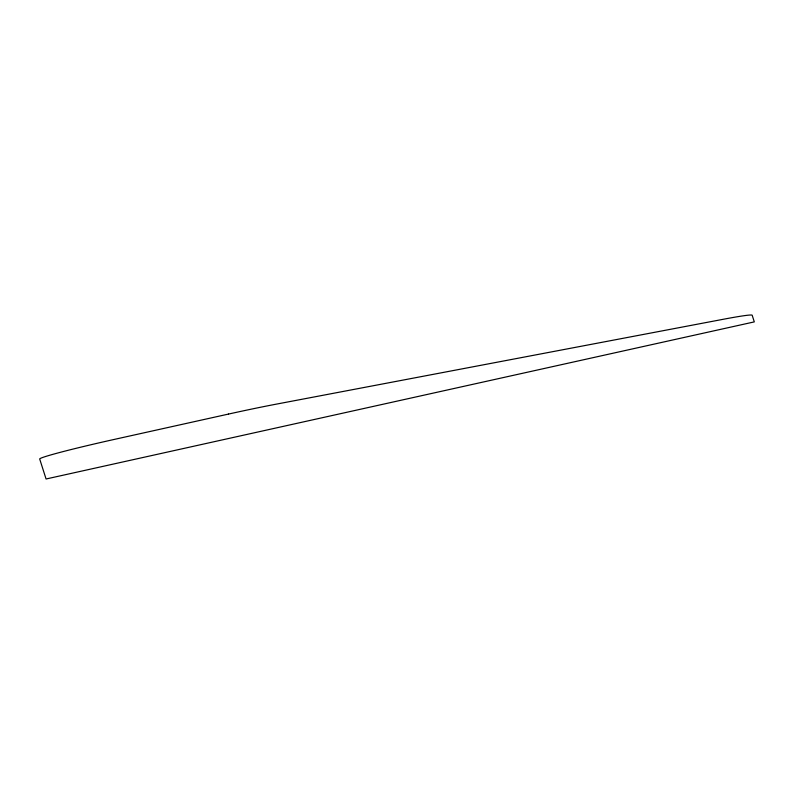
<?xml version="1.0" encoding="UTF-8"?>
<svg xmlns="http://www.w3.org/2000/svg" width="794" height="794" viewBox="0 0 794 794"><rect width="100%" height="100%" fill="white"/><g stroke="black" fill="none" stroke-linecap="round" stroke-linejoin="round"><path stroke-width="1.19" d="M228.503 414.071L114.673 439.33A77.723 2.987 -12.5 0 0 39.7 459.011L46.072 478.99L754.3 321.888L752.176 315.238A77.723 2.987 -12.5 0 0 723.026 319.327L276.143 404.176A77.723 2.987 -12.5 0 0 228.503 414.071"/></g></svg>
